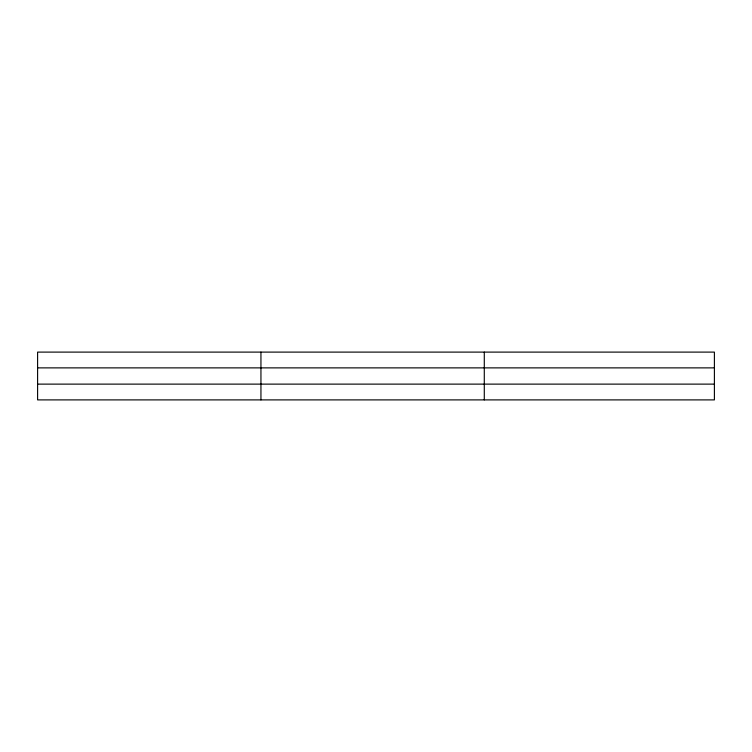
<?xml version="1.0" encoding="UTF-8"?>
<svg xmlns="http://www.w3.org/2000/svg" width="752" height="752" viewBox="0 0 752 752"><rect width="100%" height="100%" fill="white"/><g stroke="black" fill="none" stroke-linecap="round" stroke-linejoin="round"><path stroke-width="1.13" d="M260.944 399.895L260.944 352.105M484.288 399.895L484.288 352.105M714.4 367.878L714.4 352.105L37.6 352.105L37.6 399.895L714.4 399.895L714.4 367.878L37.6 367.878M37.6 384.122L714.4 384.122"/></g></svg>
